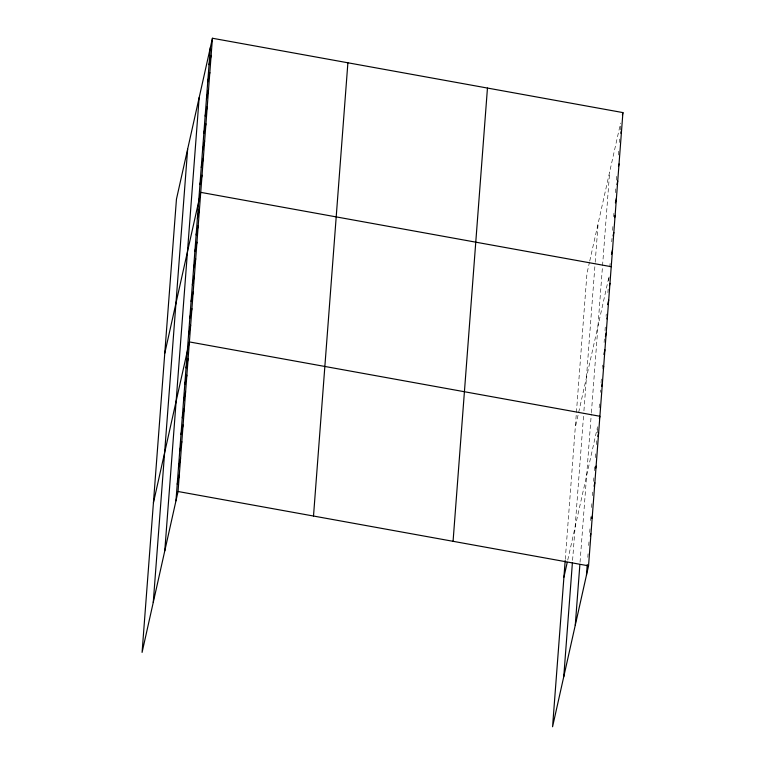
<?xml version="1.0" encoding="UTF-8"?>
<svg xmlns="http://www.w3.org/2000/svg" width="765" height="765" viewBox="0 0 765 765"><rect width="100%" height="100%" fill="white"/><g stroke="black" fill="none" stroke-linecap="round" stroke-linejoin="round"><path stroke-width="0.57" stroke-dasharray="3.83 2.87" d="M565.268 559.368L586.956 273.497L589.499 262.127M572.583 560.391L583.743 413.196M583.924 410.824L595.103 263.428M595.189 262.29L598.134 223.476M580.042 562.275L591.307 413.894M591.393 412.708L609.657 171.943M587.807 557.36L588.075 553.803M588.706 545.493L588.973 541.936M589.7 532.44L589.968 528.873M590.599 520.563L590.953 515.82M591.584 507.511L591.947 502.758M592.493 495.634L592.76 492.077M593.573 481.395L593.841 477.829M594.376 470.705L594.826 464.776M595.371 457.652L595.734 452.899M596.365 444.589L596.719 439.846M597.264 432.722L597.618 427.97M599.148 407.793L599.607 401.855M600.324 392.359L600.506 389.987M601.041 382.863L601.491 376.925M602.218 367.43L602.39 365.058M604.101 342.5L604.379 338.943M605.01 330.633L605.278 327.066M606.09 316.385L606.263 314.013M607.888 292.641L608.156 289.084M608.787 280.774L609.15 276.022L575.27 427.606M609.839 266.889L610.097 263.466M611.742 241.778L612.01 238.355M612.612 230.361L612.956 225.799M613.654 216.667L613.913 213.244M615.471 192.694L615.815 188.133M616.418 180.138L616.772 175.567M618.33 155.027L618.675 150.456M619.277 142.472L619.545 139.039M620.233 129.907L620.578 125.345M589.748 260.999L620.587 123.06M567.735 560.123L597.551 426.736"/><path stroke-width="1.15" d="M153.258 602.39L187.645 149.137M164.781 550.848L199.158 97.604M175.96 500.826L210.346 47.583M212.431 38.25L176.457 199.158L142.08 652.411L178.044 491.503L212.431 38.25L622.92 112.589L588.543 565.842L552.569 726.75L565.182 560.554M313.507 516.031L347.893 62.787M453.071 541.304L487.458 88.061M563.757 676.729L572.402 562.772M575.27 625.196L579.87 564.647M586.459 575.175L587.262 564.484M209.046 64.7L211.13 55.376M207.745 81.826L209.83 72.493M206.445 98.943L208.529 89.62M205.144 116.07L207.229 106.737M203.844 133.196L205.928 123.863M202.553 150.313L204.638 140.989M201.252 167.439L203.337 158.106M199.952 184.566L202.037 175.233M164.771 353.267L200.736 192.359L611.235 266.698M197.389 218.302L199.474 208.979M196.127 234.922L198.212 225.589M194.865 251.542L196.959 242.209M193.612 268.161L195.697 258.828M192.35 284.781L194.434 275.448M191.087 301.4L193.172 292.067M189.825 318.02L191.91 308.687M188.563 334.64L190.648 325.307M153.421 502.835L189.385 341.926L599.884 416.265L599.368 418.598M186.048 367.879L188.133 358.546M184.786 384.499L186.87 375.166M183.523 401.118L185.608 391.785M182.261 417.738L184.346 408.405M180.999 434.348L183.084 425.024M179.737 450.968L181.821 441.644M178.484 467.587L180.569 458.264M177.222 484.207L179.306 474.883M622.404 114.922L622.92 112.589M620.845 133.215L621.362 130.882M618.502 166.292L619.028 163.959M616.944 184.585L617.728 181.085M615.385 202.868L616.427 198.202M614.611 217.662L615.127 215.328M613.052 235.945L613.836 232.455M611.493 254.238L612.535 249.572M609.447 285.651L609.973 283.318M607.668 304.604L608.711 299.937M606.932 318.89L607.448 316.557M605.411 336.667L606.186 333.177M603.891 354.453L604.933 349.796M603.145 368.74L603.671 366.416M601.625 386.526L602.409 383.036M563.92 577.173L567.219 562.399M597.848 436.385L598.622 432.885M595.581 468.457L596.107 466.124M594.061 486.244L594.845 482.744M591.804 518.316L592.32 515.983M590.284 536.102L590.8 533.769M178.044 491.503L588.543 565.842"/></g></svg>
